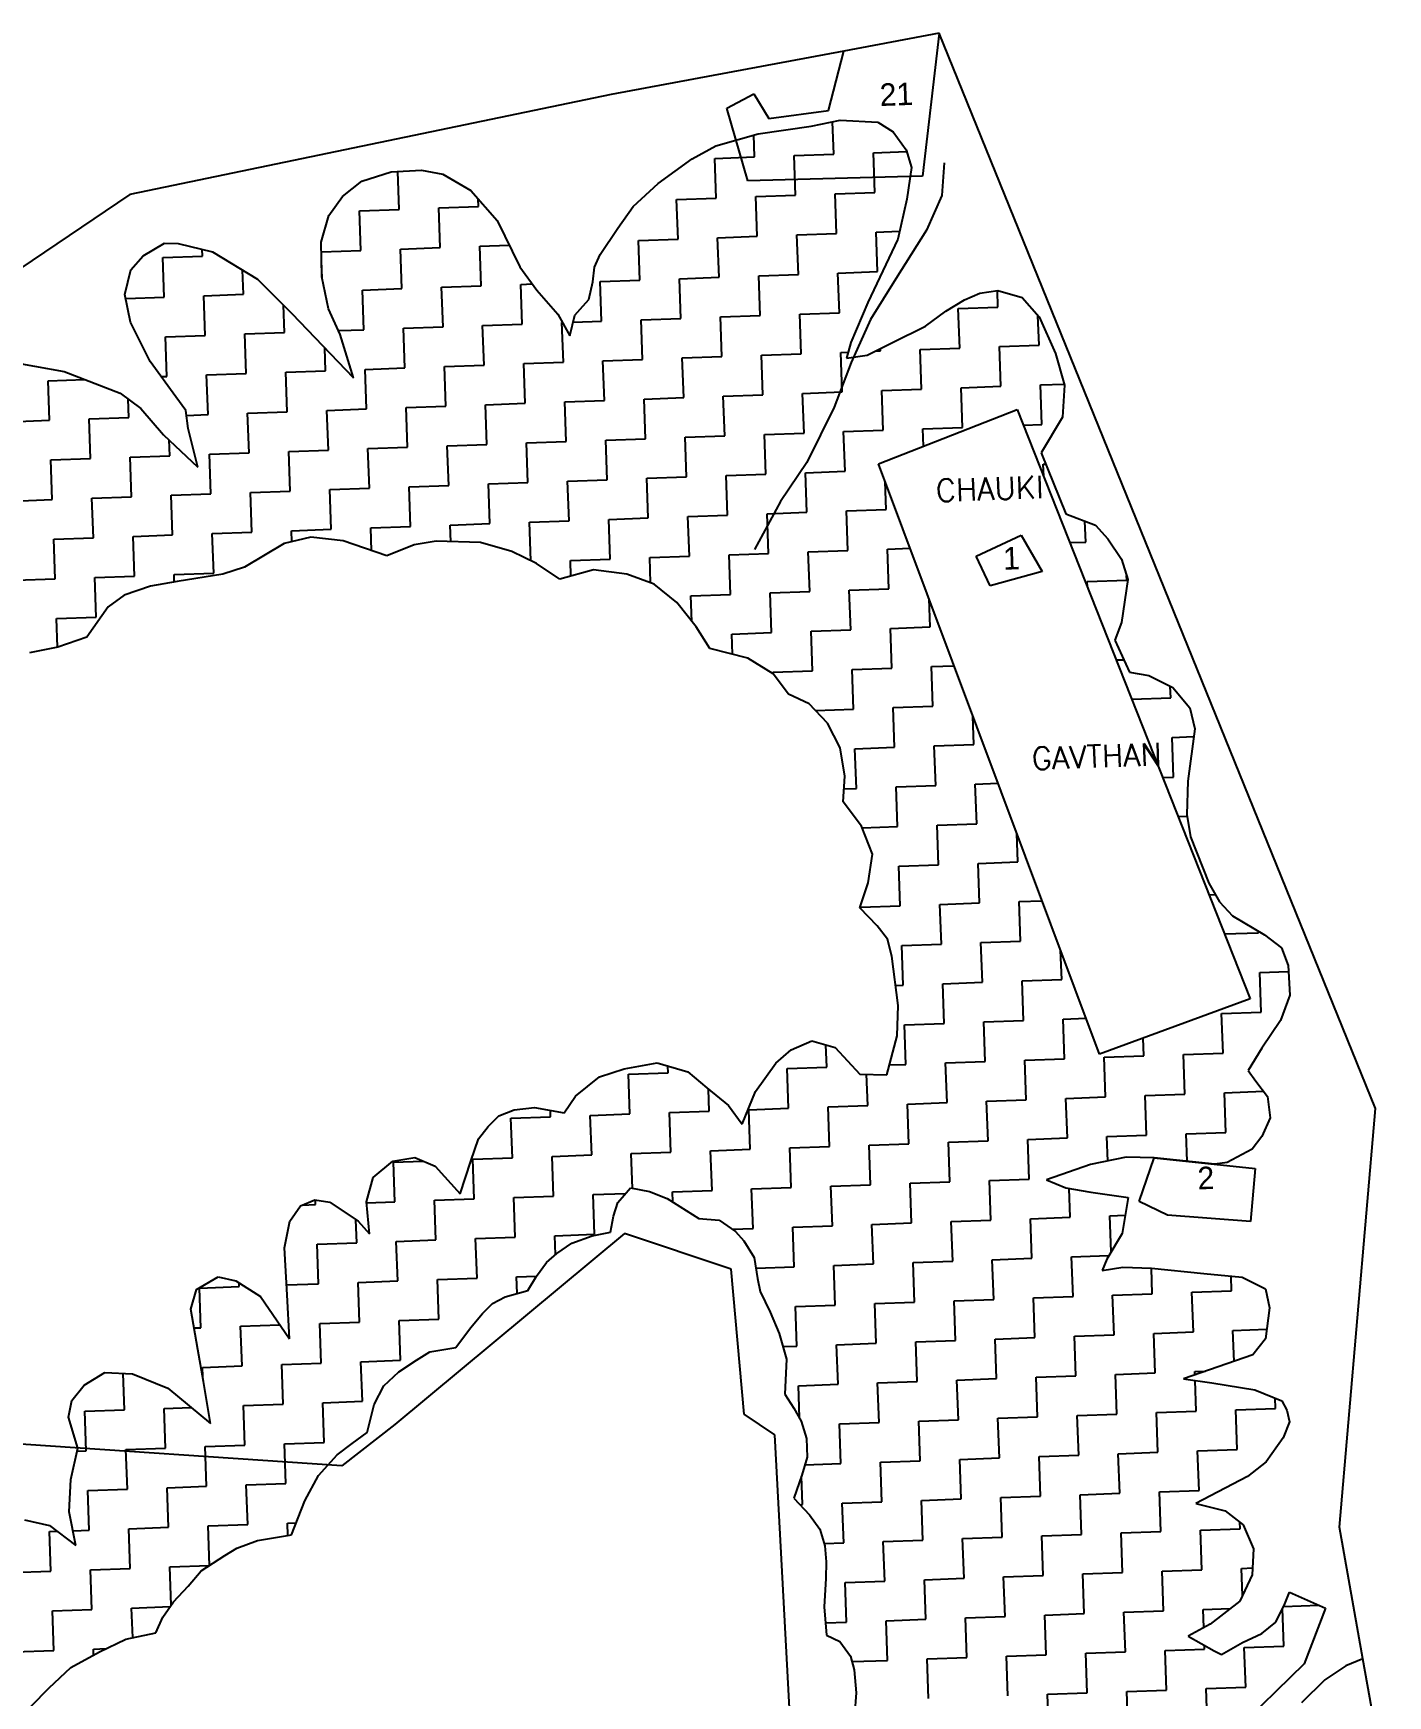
# Model space of a CAD drawing. Header units: metres. Extents: x 267220 to 268866, y 2134324 to 2136627.
# Drawn here: x 267769 to 268286, y 2135992 to 2136627 of the extents above; entities that cross this region are included whole.
import ezdxf

# ---------------------------------------------------------------- set-up
doc = ezdxf.new("R2010")
doc.units = ezdxf.units.M
for name, color, linetype in [('LINE_WATER', 4, 'Continuous'), ('POLY_HATCH', 12, 'Continuous'), ('POLY_PARCEL', 6, 'Continuous'), ('TEXT_MAPIN', 7, 'Continuous'), ('TEXT_PARCEL', 7, 'Continuous'), ('V_BOUND_LINE', 7, 'Continuous')]:
    doc.layers.add(name, color=color, linetype=linetype)
doc.styles.get("Standard").update_dxf_attribs({"font": 'simplex.shx'})
doc.styles.add('TEXT_MAP', font='')
doc.styles.get('TEXT_MAP').set_extended_font_data('Kruti Dev 050')

msp = doc.modelspace()

# ---------------------------------------------------------------- linework, layer by layer
at = {"layer": 'LINE_WATER'}
for p, q in [((268116.39, 2136577.15), (268115.43, 2136564.64)), ((268115.43, 2136564.64), (268109.57, 2136551.43)), ((268109.57, 2136551.43), (268097.94, 2136532.75)), ((268097.94, 2136532.75), (268088.29, 2136517.29)), ((268088.29, 2136517.29), (268080.8, 2136500.86)), ((268080.8, 2136500.86), (268074.38, 2136483.77)), ((268074.38, 2136483.77), (268063.88, 2136462.67)), ((268063.88, 2136462.67), (268053.87, 2136447.73)), ((268053.87, 2136447.73), (268043.98, 2136429.46)), ((268269.78, 2136003.09), (268261.78, 2135997.78)), ((268276.26, 2136005.8), (268269.78, 2136003.09)), ((268261.78, 2135997.78), (268252.85, 2135989.02))]:
    msp.add_line(p, q, dxfattribs=at)
at = {"layer": 'POLY_HATCH'}
for p, q in [((268065.55, 2136591.09), (268076.62, 2136593.42)), ((268076.62, 2136593.42), (268091.01, 2136592.65)), ((268091.01, 2136592.65), (268096.93, 2136589)), ((268029.16, 2136583.58), (268045.29, 2136588.23)), ((268045.29, 2136588.23), (268065.55, 2136591.09)), ((268096.93, 2136589), (268101.89, 2136582.11)), ((268020.12, 2136578.65), (268029.16, 2136583.58)), ((268101.89, 2136582.11), (268103.85, 2136575.32)), ((267893.95, 2136570.07), (267905.18, 2136573.68)), ((267905.18, 2136573.68), (267916.73, 2136574.31)), ((267916.73, 2136574.31), (267924.93, 2136572.78)), ((268007.17, 2136569.19), (268020.12, 2136578.65)), ((268103.85, 2136575.32), (268102.14, 2136563.26)), ((267886.65, 2136564.24), (267893.95, 2136570.07)), ((267924.93, 2136572.78), (267935.66, 2136566.52)), ((267997.62, 2136560.49), (268007.17, 2136569.19)), ((267881.34, 2136556.98), (267886.65, 2136564.24)), ((267935.66, 2136566.52), (267945.72, 2136555.1)), ((267991.7, 2136552.14), (267997.62, 2136560.49)), ((268102.14, 2136563.26), (268098.61, 2136547.92)), ((267878.48, 2136546.8), (267881.34, 2136556.98)), ((267945.72, 2136555.1), (267954.28, 2136537.41)), ((267984.99, 2136542.04), (267991.7, 2136552.14)), ((268098.61, 2136547.92), (268087.25, 2136523.73)), ((267805.76, 2136536.28), (267810.5, 2136541.59)), ((267810.5, 2136541.59), (267818.69, 2136546.38)), ((267818.69, 2136546.38), (267823.83, 2136546.35)), ((267823.83, 2136546.35), (267837.02, 2136543.18)), ((267837.02, 2136543.18), (267854.12, 2136532.65)), ((267878.74, 2136533.53), (267878.48, 2136546.8)), ((267982.8, 2136537.25), (267984.99, 2136542.04)), ((267803.52, 2136526.88), (267805.76, 2136536.28)), ((267954.28, 2136537.41), (267960.82, 2136528.43)), ((267982.14, 2136531.65), (267982.8, 2136537.25)), ((267854.12, 2136532.65), (267867.24, 2136519.62)), ((267881.32, 2136521.41), (267878.74, 2136533.53)), ((267980.67, 2136524.96), (267982.14, 2136531.65)), ((267805.62, 2136516.24), (267803.52, 2136526.88)), ((267960.82, 2136528.43), (267968.86, 2136519.29)), ((267977.37, 2136521.2), (267980.67, 2136524.96)), ((268087.25, 2136523.73), (268080.72, 2136508.5)), ((268116.96, 2136520.4), (268124.09, 2136524.73)), ((268124.09, 2136524.73), (268130, 2136527.3)), ((268130, 2136527.3), (268136.82, 2136528.4)), ((268136.82, 2136528.4), (268146.14, 2136525.73)), ((268146.14, 2136525.73), (268152.62, 2136518.25)), ((267813.22, 2136501.3), (267805.62, 2136516.24)), ((267867.24, 2136519.62), (267890.84, 2136494.96)), ((267885.75, 2136511.5), (267881.32, 2136521.41)), ((267968.86, 2136519.29), (267973.44, 2136511.09)), ((267973.44, 2136511.09), (267975.31, 2136518.98)), ((267975.31, 2136518.98), (267977.37, 2136521.2)), ((268109.23, 2136514.77), (268116.96, 2136520.4)), ((268152.62, 2136518.25), (268158.91, 2136504.33)), ((267890.84, 2136494.96), (267885.75, 2136511.5)), ((268096.59, 2136508.53), (268109.23, 2136514.77)), ((268080.72, 2136508.5), (268079.01, 2136502.55)), ((268079.01, 2136502.55), (268086.9, 2136503.69)), ((268086.9, 2136503.69), (268096.59, 2136508.53)), ((268158.91, 2136504.33), (268162.34, 2136492.24)), ((267757.69, 2136501.56), (267780.35, 2136497.44)), ((267780.35, 2136497.44), (267801.65, 2136489.21)), ((267822.93, 2136487.72), (267813.22, 2136501.3)), ((268162.34, 2136492.24), (268161.49, 2136480)), ((267801.65, 2136489.21), (267809.58, 2136483.28)), ((267826.76, 2136482.5), (267822.93, 2136487.72)), ((267809.58, 2136483.28), (267818.3, 2136473.3)), ((267827.65, 2136475.67), (267826.76, 2136482.5)), ((268091.24, 2136462.2), (268144.29, 2136482.9)), ((268144.29, 2136482.9), (268233.24, 2136257.82)), ((268161.49, 2136480), (268153.4, 2136466.42)), ((267818.3, 2136473.3), (267831.39, 2136460.91)), ((267831.39, 2136460.91), (267827.65, 2136475.67)), ((268153.4, 2136466.42), (268162.88, 2136443.06)), ((268175.64, 2136236.79), (268091.24, 2136462.2)), ((268162.88, 2136443.06), (268174.18, 2136438.76)), ((267874.5, 2136434.21), (267864.39, 2136431.74)), ((267886.85, 2136432.72), (267874.5, 2136434.21)), ((268174.18, 2136438.76), (268178.87, 2136433.57)), ((268178.87, 2136433.57), (268184.08, 2136425.82)), ((267864.39, 2136431.74), (267849.24, 2136422.76)), ((267903.58, 2136426.99), (267886.85, 2136432.72)), ((267913.97, 2136431.23), (267903.58, 2136426.99)), ((267922.36, 2136432.58), (267913.97, 2136431.23)), ((267939.25, 2136432.13), (267922.36, 2136432.58)), ((267951.33, 2136428.7), (267939.25, 2136432.13)), ((267960.63, 2136424.11), (267951.33, 2136428.7)), ((267849.24, 2136422.76), (267840.91, 2136420.01)), ((267969.63, 2136418.11), (267960.63, 2136424.11)), ((267982.51, 2136421.73), (267969.63, 2136418.11)), ((267995.22, 2136420.08), (267982.51, 2136421.73)), ((268184.08, 2136425.82), (268186.5, 2136417.98)), ((267813.3, 2136415.51), (267803.23, 2136411.98)), ((267823.43, 2136417.27), (267813.3, 2136415.51)), ((267840.91, 2136420.01), (267823.43, 2136417.27)), ((268005.56, 2136416.23), (267995.22, 2136420.08)), ((268014.24, 2136409.16), (268005.56, 2136416.23)), ((268186.5, 2136417.98), (268184.08, 2136401.61)), ((267803.23, 2136411.98), (267797.06, 2136407.55)), ((268021.6, 2136399.94), (268014.24, 2136409.16)), ((267797.06, 2136407.55), (267789.03, 2136396.02)), ((267789.03, 2136396.02), (267777.93, 2136392.11)), ((268026.82, 2136391.69), (268021.6, 2136399.94)), ((268184.08, 2136401.61), (268181.54, 2136394.88)), ((267777.93, 2136392.11), (267767.1, 2136389.96)), ((268041.37, 2136388), (268026.82, 2136391.69)), ((268181.54, 2136394.88), (268187.14, 2136382.56)), ((268051.07, 2136382.02), (268041.37, 2136388)), ((268056.98, 2136374.15), (268051.07, 2136382.02)), ((268187.14, 2136382.56), (268194.47, 2136381.32)), ((268194.47, 2136381.32), (268203.64, 2136376.72)), ((268203.64, 2136376.72), (268210.13, 2136369.02)), ((268064.84, 2136370.57), (268056.98, 2136374.15)), ((268071.78, 2136363.08), (268064.84, 2136370.57)), ((268210.13, 2136369.02), (268212.14, 2136360.95)), ((268076.69, 2136353.77), (268071.78, 2136363.08)), ((268212.14, 2136360.95), (268209.42, 2136340.93)), ((268078.48, 2136342.95), (268076.69, 2136353.77)), ((268077.78, 2136333.08), (268078.48, 2136342.95)), ((268209.42, 2136340.93), (268209.02, 2136328.27)), ((268084.79, 2136323.85), (268077.78, 2136333.08)), ((268209.02, 2136328.27), (268210.39, 2136319.75)), ((268089.04, 2136313.11), (268084.79, 2136323.85)), ((268210.39, 2136319.75), (268217.46, 2136302.01)), ((268087.32, 2136302.15), (268089.04, 2136313.11)), ((268084.15, 2136292.55), (268087.32, 2136302.15)), ((268217.46, 2136302.01), (268221.57, 2136294.87)), ((268221.57, 2136294.87), (268226.48, 2136289.58)), ((268090.72, 2136285.76), (268084.15, 2136292.55)), ((268226.48, 2136289.58), (268238.74, 2136282.31)), ((268094.77, 2136280.64), (268090.72, 2136285.76)), ((268238.74, 2136282.31), (268245.14, 2136277.39)), ((268096.32, 2136274.17), (268094.77, 2136280.64)), ((268245.14, 2136277.39), (268247.74, 2136270.63)), ((268098.75, 2136255.28), (268096.32, 2136274.17)), ((268247.74, 2136270.63), (268248.36, 2136259.29)), ((268233.24, 2136257.82), (268175.64, 2136236.79)), ((268248.36, 2136259.29), (268244.85, 2136249.53)), ((268098.46, 2136243.68), (268098.75, 2136255.28)), ((268244.85, 2136249.53), (268237.72, 2136238.99)), ((268094.43, 2136228.78), (268098.46, 2136243.68)), ((268052.08, 2136233.24), (268057.88, 2136238.36)), ((268057.88, 2136238.36), (268065.84, 2136241.81)), ((268065.84, 2136241.81), (268074.71, 2136239.31)), ((268074.71, 2136239.31), (268084.22, 2136229.11)), ((268237.72, 2136238.99), (268232.45, 2136230.44)), ((267984.78, 2136228.02), (267994.16, 2136231.17)), ((267994.16, 2136231.17), (268006.73, 2136233.37)), ((268006.73, 2136233.37), (268018.45, 2136229.93)), ((268044.38, 2136222.42), (268052.08, 2136233.24)), ((268232.45, 2136230.44), (268235.38, 2136226.37)), ((267975.55, 2136220.66), (267984.78, 2136228.02)), ((268018.45, 2136229.93), (268025.7, 2136223.86)), ((268084.22, 2136229.11), (268094.43, 2136228.78)), ((268235.38, 2136226.37), (268239.88, 2136220.53)), ((267971.2, 2136214.36), (267975.55, 2136220.66)), ((268025.7, 2136223.86), (268034.03, 2136217.13)), ((268039.21, 2136209.94), (268044.38, 2136222.42)), ((268239.88, 2136220.53), (268240.81, 2136212.42)), ((267942.21, 2136209.11), (267946.29, 2136213.12)), ((267946.29, 2136213.12), (267952.18, 2136215.44)), ((267952.18, 2136215.44), (267959.88, 2136216.41)), ((267959.88, 2136216.41), (267971.2, 2136214.36)), ((268034.03, 2136217.13), (268039.21, 2136209.94)), ((268240.81, 2136212.42), (268237.64, 2136205.24)), ((267938.52, 2136204.41), (267942.21, 2136209.11)), ((268237.64, 2136205.24), (268233.95, 2136200.39)), ((267935.66, 2136195.87), (267938.52, 2136204.41)), ((268233.95, 2136200.39), (268224.49, 2136195.34)), ((267898.27, 2136189.62), (267905.78, 2136195.86)), ((267905.78, 2136195.86), (267914.17, 2136197.21)), ((267914.17, 2136197.21), (267922.02, 2136193.98)), ((267922.02, 2136193.98), (267931.53, 2136183.43)), ((267931.53, 2136183.43), (267935.66, 2136195.87)), ((268172.21, 2136194.54), (268155.48, 2136188.8)), ((268185.83, 2136197.39), (268172.21, 2136194.54)), ((268196.51, 2136197.2), (268185.83, 2136197.39)), ((268219.67, 2136194.7), (268196.51, 2136197.2)), ((268224.49, 2136195.34), (268219.67, 2136194.7)), ((267895.78, 2136180.39), (267898.27, 2136189.62)), ((268155.48, 2136188.8), (268162.88, 2136185.64)), ((267870.53, 2136178.79), (267876.07, 2136181.1)), ((267876.07, 2136181.1), (267881.73, 2136180.24)), ((267881.73, 2136180.24), (267892.54, 2136172.9)), ((267896.93, 2136168.14), (267895.78, 2136180.39)), ((267990.05, 2136174.85), (267991.71, 2136180.11)), ((267991.71, 2136180.11), (267996.55, 2136185.65)), ((267996.55, 2136185.65), (268003.81, 2136184.23)), ((268003.81, 2136184.23), (268010.62, 2136181.62)), ((268010.62, 2136181.62), (268022.64, 2136174)), ((268162.88, 2136185.64), (268172.37, 2136184.05)), ((268172.37, 2136184.05), (268186.59, 2136181.99)), ((268186.59, 2136181.99), (268184.3, 2136168.19)), ((267866.52, 2136173.02), (267870.53, 2136178.79)), ((267988.93, 2136168.77), (267990.05, 2136174.85)), ((268022.64, 2136174), (268030.38, 2136173.36)), ((268030.38, 2136173.36), (268036.74, 2136169.06)), ((267864.43, 2136162.76), (267866.52, 2136173.02)), ((267892.54, 2136172.9), (267896.93, 2136168.14)), ((267974.14, 2136164.55), (267981.93, 2136167.35)), ((267981.93, 2136167.35), (267988.93, 2136168.77)), ((268036.74, 2136169.06), (268039.89, 2136165.48)), ((268184.3, 2136168.19), (268178.43, 2136158.45)), ((267865.42, 2136144.88), (267864.43, 2136162.76)), ((267964.5, 2136157.16), (267968.41, 2136160.66)), ((267968.41, 2136160.66), (267974.14, 2136164.55)), ((268039.89, 2136165.48), (268043.81, 2136159.08)), ((267960.66, 2136152), (267964.5, 2136157.16)), ((268043.81, 2136159.08), (268045.11, 2136151.07)), ((268178.43, 2136158.45), (268176.65, 2136154.1)), ((268176.65, 2136154.1), (268184.54, 2136155.45)), ((268184.54, 2136155.45), (268195.49, 2136154.99)), ((268195.49, 2136154.99), (268215.5, 2136152.92)), ((267830.9, 2136146.81), (267839.16, 2136151.67)), ((267839.16, 2136151.67), (267845.89, 2136150.15)), ((267845.89, 2136150.15), (267855.25, 2136144.16)), ((267957.33, 2136146.51), (267960.66, 2136152)), ((268045.11, 2136151.07), (268046.12, 2136146.08)), ((268215.5, 2136152.92), (268230.13, 2136151.51)), ((268230.13, 2136151.51), (268239.07, 2136147.12)), ((267828.7, 2136139.35), (267830.9, 2136146.81)), ((267830.9, 2136146.81), (267830.9, 2136146.81)), ((267855.25, 2136144.16), (267866.37, 2136128.05)), ((267866.37, 2136128.05), (267865.42, 2136144.88)), ((267940.03, 2136137.76), (267943.92, 2136141.5)), ((267943.92, 2136141.5), (267948.7, 2136144.02)), ((267948.7, 2136144.02), (267957.33, 2136146.51)), ((268046.12, 2136146.08), (268049.93, 2136138.16)), ((268239.07, 2136147.12), (268240.62, 2136139.89)), ((267831.36, 2136123.99), (267828.7, 2136139.35)), ((267935.52, 2136132.23), (267940.03, 2136137.76)), ((268049.93, 2136138.16), (268053.41, 2136130.07)), ((268240.62, 2136139.89), (268239.11, 2136128.05)), ((267929.92, 2136124.65), (267935.52, 2136132.23)), ((268053.41, 2136130.07), (268056.11, 2136120.27)), ((267833.56, 2136111.77), (267831.36, 2136123.99)), ((267914.82, 2136119.91), (267919.91, 2136123.12)), ((267919.91, 2136123.12), (267929.92, 2136124.65)), ((268239.11, 2136128.05), (268234.19, 2136121.87)), ((267908.1, 2136115.48), (267914.82, 2136119.91)), ((268056.11, 2136120.27), (268055.58, 2136106.91)), ((268234.19, 2136121.87), (268207.72, 2136112.78)), ((267783.2, 2136104.52), (267787.91, 2136110.31)), ((267787.91, 2136110.31), (267795.82, 2136115.16)), ((267795.82, 2136115.16), (267806.39, 2136114.66)), ((267806.39, 2136114.66), (267819.94, 2136109.17)), ((267836.24, 2136095.7), (267833.56, 2136111.77)), ((267898.65, 2136102.9), (267902.42, 2136110.08)), ((267902.42, 2136110.08), (267908.1, 2136115.48)), ((268207.72, 2136112.78), (268218.55, 2136111.16)), ((268218.55, 2136111.16), (268234.94, 2136108.53)), ((267782.02, 2136098.16), (267783.2, 2136104.52)), ((267819.94, 2136109.17), (267836.24, 2136095.7)), ((268055.58, 2136106.91), (268058.96, 2136101.5)), ((268234.94, 2136108.53), (268245.37, 2136104.41)), ((268245.37, 2136104.41), (268247.22, 2136100.83)), ((267785.58, 2136086.23), (267782.02, 2136098.16)), ((267896.01, 2136092.24), (267898.65, 2136102.9)), ((268058.96, 2136101.5), (268061.82, 2136096.57)), ((268247.22, 2136100.83), (268248.23, 2136096.37)), ((267890.28, 2136088.09), (267896.01, 2136092.24)), ((268061.82, 2136096.57), (268063.74, 2136089.93)), ((268248.23, 2136096.37), (268245.88, 2136090.28)), ((267782.87, 2136074.29), (267785.58, 2136086.23)), ((267884.56, 2136083.69), (267890.28, 2136088.09)), ((268063.74, 2136089.93), (268063.99, 2136082.89)), ((268245.88, 2136090.28), (268239.35, 2136081.05)), ((267877.46, 2136075.89), (267884.56, 2136083.69)), ((268063.99, 2136082.89), (268062.06, 2136075.95)), ((268239.35, 2136081.05), (268232.26, 2136075.44)), ((267782.26, 2136061.98), (267782.87, 2136074.29)), ((267872.27, 2136066.15), (267877.46, 2136075.89)), ((268062.06, 2136075.95), (268059.02, 2136067.12)), ((268232.26, 2136075.44), (268212.48, 2136065.09)), ((267867.19, 2136053.22), (267872.27, 2136066.15)), ((268059.02, 2136067.12), (268064.94, 2136060.87)), ((267765.14, 2136058.9), (267774.71, 2136056.79)), ((267784.83, 2136049.07), (267782.26, 2136061.98)), ((268064.94, 2136060.87), (268068.84, 2136055.31)), ((268212.48, 2136065.09), (268223.73, 2136062.28)), ((268223.73, 2136062.28), (268230.56, 2136056.95)), ((267774.71, 2136056.79), (267784.83, 2136049.07)), ((267854.18, 2136051.07), (267867.19, 2136053.22)), ((268068.84, 2136055.31), (268070.74, 2136049)), ((268230.56, 2136056.95), (268234.53, 2136047.88)), ((267841.63, 2136045.26), (267846.23, 2136048.11)), ((267846.23, 2136048.11), (267854.18, 2136051.07)), ((268070.74, 2136049), (268071.3, 2136042.82)), ((268234.53, 2136047.88), (268234.03, 2136037.9)), ((267832.61, 2136039.4), (267841.63, 2136045.26)), ((268071.3, 2136042.82), (268071.19, 2136036.44)), ((267822.13, 2136027.62), (267827.62, 2136033.52)), ((267827.62, 2136033.52), (267832.61, 2136039.4)), ((268071.19, 2136036.44), (268070.57, 2136025.68)), ((268234.03, 2136037.9), (268229.24, 2136027.87)), ((267817.97, 2136021.77), (267822.13, 2136027.62)), ((268229.24, 2136027.87), (268217.98, 2136019.11)), ((268246.43, 2136026.77), (268248.2, 2136031.34)), ((268248.2, 2136031.34), (268261.93, 2136025.18)), ((267815.33, 2136015.8), (267817.97, 2136021.77)), ((268070.57, 2136025.68), (268071.46, 2136014.81)), ((268243.04, 2136019.79), (268246.43, 2136026.77)), ((268261.93, 2136025.18), (268253.9, 2136003.9)), ((267803.84, 2136013.38), (267815.33, 2136015.8)), ((268071.46, 2136014.81), (268076.58, 2136012.39)), ((268217.98, 2136019.11), (268209.57, 2136014.53)), ((268209.57, 2136014.53), (268219.42, 2136008.88)), ((268230.24, 2136012.05), (268237.62, 2136015.53)), ((268237.62, 2136015.53), (268243.04, 2136019.79)), ((267782.91, 2136002.57), (267793.78, 2136008.49)), ((267793.78, 2136008.49), (267803.84, 2136013.38)), ((268076.58, 2136012.39), (268080.64, 2136006.84)), ((268219.42, 2136008.88), (268222.26, 2136007.48)), ((268222.26, 2136007.48), (268230.24, 2136012.05)), ((267774.63, 2135994.73), (267782.91, 2136002.57)), ((268080.64, 2136006.84), (268082, 2136001.68)), ((268253.9, 2136003.9), (268226.97, 2135977.65)), ((268082, 2136001.68), (268082.82, 2135992.82)), ((267760.87, 2135980.73), (267774.63, 2135994.73)), ((268082.82, 2135992.82), (268082.11, 2135984.41))]:
    msp.add_line(p, q, dxfattribs=at)
at = {"layer": 'POLY_HATCH', "linetype": 'Continuous'}
for p, q in [((268074.2, 2136580.43), (268073.75, 2136592.82)), ((268043.92, 2136579.34), (268043.62, 2136587.75)), ((268059.06, 2136579.89), (268074.2, 2136580.43)), ((268059.6, 2136564.75), (268059.06, 2136579.89)), ((268089.33, 2136580.97), (268102.09, 2136581.42)), ((268089.87, 2136565.83), (268089.33, 2136580.97)), ((267908.24, 2136559.34), (267907.72, 2136573.82)), ((268028.79, 2136578.8), (268043.92, 2136579.34)), ((268029.33, 2136563.67), (268028.79, 2136578.8)), ((267938.51, 2136560.42), (267938.4, 2136563.41)), ((268014.19, 2136563.13), (268029.33, 2136563.67)), ((268014.73, 2136547.99), (268014.19, 2136563.13)), ((268044.46, 2136564.21), (268059.6, 2136564.75)), ((268045.01, 2136549.07), (268044.46, 2136564.21)), ((268074.74, 2136565.29), (268089.87, 2136565.83)), ((268075.28, 2136550.15), (268074.74, 2136565.29)), ((267893.1, 2136558.8), (267908.24, 2136559.34)), ((267893.64, 2136543.66), (267893.1, 2136558.8)), ((267923.37, 2136559.88), (267938.51, 2136560.42)), ((267923.91, 2136544.74), (267923.37, 2136559.88)), ((267999.6, 2136547.45), (268014.73, 2136547.99)), ((268029.87, 2136548.53), (268045.01, 2136549.07)), ((268030.41, 2136533.39), (268029.87, 2136548.53)), ((268060.14, 2136549.61), (268075.28, 2136550.15)), ((268060.68, 2136534.48), (268060.14, 2136549.61)), ((268090.41, 2136550.69), (268099.32, 2136551.01)), ((268090.96, 2136535.56), (268090.41, 2136550.69)), ((267817.96, 2136540.96), (267833.09, 2136541.5)), ((267833.09, 2136541.5), (267833, 2136544.15)), ((267878.56, 2136543.12), (267893.64, 2136543.66)), ((267908.78, 2136544.2), (267923.91, 2136544.74)), ((267909.32, 2136529.07), (267908.78, 2136544.2)), ((267939.05, 2136545.28), (267950.27, 2136545.69)), ((267939.59, 2136530.15), (267939.05, 2136545.28)), ((268000.14, 2136532.31), (267999.6, 2136547.45)), ((267818.5, 2136525.82), (267817.96, 2136540.96)), ((267848.77, 2136526.9), (267848.44, 2136536.15)), ((267878.87, 2136532.95), (267878.62, 2136539.87)), ((268075.82, 2136535.02), (268090.96, 2136535.56)), ((267894.18, 2136528.52), (267909.32, 2136529.07)), ((267924.45, 2136529.61), (267939.59, 2136530.15)), ((267924.99, 2136514.47), (267924.45, 2136529.61)), ((267954.73, 2136530.69), (267959.06, 2136530.84)), ((267955.27, 2136515.55), (267954.73, 2136530.69)), ((267985, 2136531.77), (268000.14, 2136532.31)), ((267985.54, 2136516.63), (267985, 2136531.77)), ((268015.27, 2136532.85), (268030.41, 2136533.39)), ((268015.81, 2136517.72), (268015.27, 2136532.85)), ((268045.55, 2136533.93), (268060.68, 2136534.48)), ((268046.09, 2136518.8), (268045.55, 2136533.93)), ((268076.36, 2136519.88), (268075.82, 2136535.02)), ((267803.83, 2136525.3), (267818.5, 2136525.82)), ((267833.63, 2136526.36), (267848.77, 2136526.9)), ((267834.18, 2136511.22), (267833.63, 2136526.36)), ((267864.45, 2136512.31), (267864.08, 2136522.76)), ((267894.72, 2136513.39), (267894.18, 2136528.52)), ((268136.91, 2136522.04), (268136.68, 2136528.37)), ((267970.4, 2136516.09), (267970.64, 2136516.1)), ((267970.95, 2136500.96), (267970.4, 2136516.09)), ((267974.66, 2136516.25), (267985.54, 2136516.63)), ((268000.68, 2136517.18), (268015.81, 2136517.72)), ((268001.22, 2136502.04), (268000.68, 2136517.18)), ((268030.95, 2136518.26), (268046.09, 2136518.8)), ((268031.49, 2136503.12), (268030.95, 2136518.26)), ((268061.22, 2136519.34), (268076.36, 2136519.88)), ((268061.76, 2136504.2), (268061.22, 2136519.34)), ((268121.77, 2136521.5), (268136.91, 2136522.04)), ((268122.31, 2136506.37), (268121.77, 2136521.5)), ((268152.58, 2136507.45), (268152.18, 2136518.76)), ((267819.04, 2136510.68), (267834.18, 2136511.22)), ((267819.58, 2136495.55), (267819.04, 2136510.68)), ((267849.31, 2136511.77), (267864.45, 2136512.31)), ((267849.85, 2136496.63), (267849.31, 2136511.77)), ((267885.06, 2136513.04), (267894.72, 2136513.39)), ((267909.86, 2136513.93), (267924.99, 2136514.47)), ((267910.4, 2136498.79), (267909.86, 2136513.93)), ((267940.13, 2136515.01), (267955.27, 2136515.55)), ((267940.67, 2136499.87), (267940.13, 2136515.01)), ((267880.13, 2136497.71), (267879.81, 2136506.48)), ((268046.63, 2136503.66), (268061.76, 2136504.2)), ((268047.17, 2136488.53), (268046.63, 2136503.66)), ((268076.9, 2136504.74), (268079.67, 2136504.84)), ((268077.44, 2136489.61), (268076.9, 2136504.74)), ((268089.95, 2136505.21), (268092.04, 2136505.28)), ((268092.04, 2136505.28), (268092, 2136506.24)), ((268107.17, 2136505.83), (268122.31, 2136506.37)), ((268107.71, 2136490.69), (268107.17, 2136505.83)), ((268137.45, 2136506.91), (268152.58, 2136507.45)), ((268137.99, 2136491.77), (268137.45, 2136506.91)), ((267864.99, 2136497.17), (267880.13, 2136497.71)), ((267865.53, 2136482.03), (267864.99, 2136497.17)), ((267895.26, 2136498.25), (267910.4, 2136498.79)), ((267895.8, 2136483.12), (267895.26, 2136498.25)), ((267925.54, 2136499.33), (267940.67, 2136499.87)), ((267926.08, 2136484.2), (267925.54, 2136499.33)), ((267955.81, 2136500.42), (267970.95, 2136500.96)), ((267956.35, 2136485.28), (267955.81, 2136500.42)), ((267986.08, 2136501.5), (268001.22, 2136502.04)), ((267986.62, 2136486.36), (267986.08, 2136501.5)), ((268016.35, 2136502.58), (268031.49, 2136503.12)), ((268016.9, 2136487.44), (268016.35, 2136502.58)), ((267774.17, 2136493.92), (267788.16, 2136494.42)), ((267774.71, 2136478.79), (267774.17, 2136493.92)), ((267817.39, 2136495.47), (267819.58, 2136495.55)), ((267834.72, 2136496.09), (267849.85, 2136496.63)), ((267835.26, 2136480.95), (267834.72, 2136496.09)), ((268092.58, 2136490.15), (268107.71, 2136490.69)), ((268122.85, 2136491.23), (268137.99, 2136491.77)), ((268123.39, 2136476.09), (268122.85, 2136491.23)), ((268153.12, 2136492.31), (268162.23, 2136492.64)), ((268153.67, 2136477.18), (268153.12, 2136492.31)), ((267804.98, 2136479.87), (267804.73, 2136486.9)), ((267941.21, 2136484.74), (267956.35, 2136485.28)), ((267941.75, 2136469.6), (267941.21, 2136484.74)), ((267971.49, 2136485.82), (267986.62, 2136486.36)), ((267972.03, 2136470.68), (267971.49, 2136485.82)), ((268001.76, 2136486.9), (268016.9, 2136487.44)), ((268002.3, 2136471.77), (268001.76, 2136486.9)), ((268032.03, 2136487.98), (268047.17, 2136488.53)), ((268032.57, 2136472.85), (268032.03, 2136487.98)), ((268062.31, 2136489.07), (268077.44, 2136489.61)), ((268062.85, 2136473.93), (268062.31, 2136489.07)), ((268093.12, 2136475.01), (268092.58, 2136490.15)), ((267759.58, 2136478.25), (267774.71, 2136478.79)), ((267789.85, 2136479.33), (267804.98, 2136479.87)), ((267790.39, 2136464.19), (267789.85, 2136479.33)), ((267827, 2136480.66), (267835.26, 2136480.95)), ((267850.39, 2136481.49), (267865.53, 2136482.03)), ((267850.94, 2136466.36), (267850.39, 2136481.49)), ((267880.67, 2136482.57), (267895.8, 2136483.12)), ((267881.21, 2136467.44), (267880.67, 2136482.57)), ((267910.94, 2136483.66), (267926.08, 2136484.2)), ((267911.48, 2136468.52), (267910.94, 2136483.66)), ((267987.16, 2136471.22), (268002.3, 2136471.77)), ((268017.44, 2136472.31), (268032.57, 2136472.85)), ((268017.98, 2136457.17), (268017.44, 2136472.31)), ((268047.71, 2136473.39), (268062.85, 2136473.93)), ((268048.25, 2136458.25), (268047.71, 2136473.39)), ((268077.98, 2136474.47), (268093.12, 2136475.01)), ((268078.52, 2136459.33), (268077.98, 2136474.47)), ((268108.26, 2136475.55), (268123.39, 2136476.09)), ((268108.49, 2136468.93), (268108.26, 2136475.55)), ((268146.65, 2136476.92), (268153.67, 2136477.18)), ((267805.53, 2136464.73), (267820.66, 2136465.27)), ((267820.66, 2136465.27), (267820.45, 2136471.27)), ((267835.8, 2136465.82), (267850.94, 2136466.36)), ((267836.34, 2136450.68), (267835.8, 2136465.82)), ((267866.07, 2136466.9), (267881.21, 2136467.44)), ((267866.61, 2136451.76), (267866.07, 2136466.9)), ((267896.34, 2136467.98), (267911.48, 2136468.52)), ((267896.89, 2136452.84), (267896.34, 2136467.98)), ((267926.62, 2136469.06), (267941.75, 2136469.6)), ((267927.16, 2136453.92), (267926.62, 2136469.06)), ((267956.89, 2136470.14), (267972.03, 2136470.68)), ((267957.43, 2136455.01), (267956.89, 2136470.14)), ((267987.7, 2136456.09), (267987.16, 2136471.22)), ((267775.25, 2136463.65), (267790.39, 2136464.19)), ((267775.79, 2136448.51), (267775.25, 2136463.65)), ((267806.07, 2136449.6), (267805.53, 2136464.73)), ((268063.39, 2136458.79), (268078.52, 2136459.33)), ((268154.21, 2136462.04), (268155.17, 2136462.07)), ((268154.37, 2136457.38), (268154.21, 2136462.04)), ((267881.75, 2136452.3), (267896.89, 2136452.84)), ((267912.02, 2136453.38), (267927.16, 2136453.92)), ((267912.56, 2136438.25), (267912.02, 2136453.38)), ((267942.3, 2136454.47), (267957.43, 2136455.01)), ((267942.84, 2136439.33), (267942.3, 2136454.47)), ((267972.57, 2136455.55), (267987.7, 2136456.09)), ((267973.11, 2136440.41), (267972.57, 2136455.55)), ((268002.84, 2136456.63), (268017.98, 2136457.17)), ((268003.38, 2136441.49), (268002.84, 2136456.63)), ((268033.11, 2136457.71), (268048.25, 2136458.25)), ((268033.66, 2136442.57), (268033.11, 2136457.71)), ((268063.93, 2136443.66), (268063.39, 2136458.79)), ((268094.2, 2136444.74), (268093.82, 2136455.31)), ((267760.66, 2136447.97), (267775.79, 2136448.51)), ((267790.93, 2136449.06), (267806.07, 2136449.6)), ((267791.47, 2136433.92), (267790.93, 2136449.06)), ((267821.2, 2136450.14), (267836.34, 2136450.68)), ((267821.74, 2136435), (267821.2, 2136450.14)), ((267851.48, 2136451.22), (267866.61, 2136451.76)), ((267852.02, 2136436.08), (267851.48, 2136451.22)), ((267882.29, 2136437.16), (267881.75, 2136452.3)), ((267957.97, 2136439.87), (267973.11, 2136440.41)), ((267958.5, 2136425.16), (267957.97, 2136439.87)), ((267988.25, 2136440.95), (268003.38, 2136441.49)), ((267988.79, 2136425.82), (267988.25, 2136440.95)), ((268018.52, 2136442.03), (268033.66, 2136442.57)), ((268019.06, 2136426.9), (268018.52, 2136442.03)), ((268048.79, 2136443.12), (268063.93, 2136443.66)), ((268049.33, 2136427.98), (268048.79, 2136443.12)), ((268079.06, 2136444.2), (268094.2, 2136444.74)), ((268079.61, 2136429.06), (268079.06, 2136444.2)), ((268170.42, 2136432.31), (268170.14, 2136440.3)), ((267776.33, 2136433.38), (267791.47, 2136433.92)), ((267806.61, 2136434.46), (267821.74, 2136435)), ((267807.15, 2136419.32), (267806.61, 2136434.46)), ((267836.88, 2136435.54), (267852.02, 2136436.08)), ((267837.42, 2136420.41), (267836.88, 2136435.54)), ((267867.15, 2136436.62), (267882.29, 2136437.16)), ((267867.3, 2136432.45), (267867.15, 2136436.62)), ((267897.43, 2136437.71), (267912.56, 2136438.25)), ((267897.74, 2136428.99), (267897.43, 2136437.71)), ((267927.7, 2136438.79), (267942.84, 2136439.33)), ((267927.93, 2136432.43), (267927.7, 2136438.79)), ((267776.88, 2136418.24), (267776.33, 2136433.38)), ((268034.2, 2136427.44), (268049.33, 2136427.98)), ((268034.74, 2136412.3), (268034.2, 2136427.44)), ((268064.47, 2136428.52), (268079.61, 2136429.06)), ((268065.01, 2136413.38), (268064.47, 2136428.52)), ((268094.74, 2136429.6), (268103.34, 2136429.91)), ((268095.28, 2136414.47), (268094.74, 2136429.6)), ((268164.37, 2136432.09), (268170.42, 2136432.31)), ((267973.65, 2136425.27), (267988.79, 2136425.82)), ((267973.86, 2136419.3), (267973.65, 2136425.27)), ((268003.92, 2136426.36), (268019.06, 2136426.9)), ((268004.27, 2136416.71), (268003.92, 2136426.36)), ((267761.74, 2136417.7), (267776.88, 2136418.24)), ((267792.01, 2136418.78), (267807.15, 2136419.32)), ((267792.55, 2136403.65), (267792.01, 2136418.78)), ((267822.29, 2136419.86), (267837.42, 2136420.41)), ((267822.38, 2136417.09), (267822.29, 2136419.86)), ((268080.15, 2136413.92), (268095.28, 2136414.47)), ((268170.97, 2136417.17), (268186.1, 2136417.71)), ((268171.04, 2136415.22), (268170.97, 2136417.17)), ((268186.1, 2136417.71), (268186.04, 2136419.47)), ((268019.6, 2136411.76), (268034.74, 2136412.3)), ((268019.95, 2136402.01), (268019.6, 2136411.76)), ((268049.87, 2136412.84), (268065.01, 2136413.38)), ((268050.41, 2136397.71), (268049.87, 2136412.84)), ((268080.69, 2136398.79), (268080.15, 2136413.92)), ((268110.96, 2136399.87), (268110.58, 2136410.56)), ((267777.42, 2136403.11), (267792.55, 2136403.65)), ((267777.81, 2136392.09), (267777.42, 2136403.11)), ((268035.28, 2136397.16), (268050.41, 2136397.71)), ((268035.55, 2136389.47), (268035.28, 2136397.16)), ((268065.55, 2136398.25), (268080.69, 2136398.79)), ((268066.09, 2136383.11), (268065.55, 2136398.25)), ((268095.82, 2136399.33), (268110.96, 2136399.87)), ((268096.37, 2136384.19), (268095.82, 2136399.33)), ((268050.96, 2136382.57), (268066.09, 2136383.11)), ((268081.23, 2136383.65), (268096.37, 2136384.19)), ((268081.77, 2136368.51), (268081.23, 2136383.65)), ((268111.5, 2136384.73), (268120.13, 2136385.04)), ((268112.04, 2136369.6), (268111.5, 2136384.73)), ((268182.09, 2136387.26), (268184.96, 2136387.36)), ((268050.97, 2136382.08), (268050.96, 2136382.57)), ((268202.86, 2136372.84), (268202.71, 2136377.19)), ((268187.99, 2136372.31), (268202.86, 2136372.84)), ((268067.22, 2136368), (268081.77, 2136368.51)), ((268096.91, 2136369.06), (268112.04, 2136369.6)), ((268097.45, 2136353.92), (268096.91, 2136369.06)), ((268127.72, 2136355), (268127.33, 2136365.81)), ((268203.4, 2136357.71), (268211.74, 2136358)), ((268203.94, 2136342.57), (268203.4, 2136357.71)), ((268082.31, 2136353.38), (268097.45, 2136353.92)), ((268082.85, 2136338.24), (268082.31, 2136353.38)), ((268112.58, 2136354.46), (268127.72, 2136355)), ((268113.12, 2136339.32), (268112.58, 2136354.46)), ((268078.13, 2136338.07), (268082.85, 2136338.24)), ((268097.99, 2136338.78), (268113.12, 2136339.32)), ((268098.53, 2136323.65), (268097.99, 2136338.78)), ((268128.26, 2136339.86), (268136.93, 2136340.17)), ((268128.8, 2136324.73), (268128.26, 2136339.86)), ((268199.8, 2136342.42), (268203.94, 2136342.57)), ((268205.71, 2136327.48), (268209.13, 2136327.6)), ((268085.06, 2136323.16), (268098.53, 2136323.65)), ((268113.67, 2136324.19), (268128.8, 2136324.73)), ((268114.21, 2136309.05), (268113.67, 2136324.19)), ((268144.48, 2136310.13), (268144.09, 2136321.06)), ((268099.07, 2136308.51), (268114.21, 2136309.05)), ((268099.61, 2136293.37), (268099.07, 2136308.51)), ((268129.34, 2136309.59), (268144.48, 2136310.13)), ((268129.88, 2136294.46), (268129.34, 2136309.59)), ((268114.75, 2136293.91), (268129.88, 2136294.46)), ((268115.29, 2136278.78), (268114.75, 2136293.91)), ((268145.02, 2136295), (268153.73, 2136295.31)), ((268145.56, 2136279.86), (268145.02, 2136295)), ((268217.52, 2136297.59), (268219.96, 2136297.67)), ((268084.47, 2136292.83), (268099.61, 2136293.37)), ((268084.5, 2136292.19), (268084.47, 2136292.83)), ((268223.43, 2136282.64), (268236.38, 2136283.11)), ((268236.38, 2136283.11), (268236.36, 2136283.72)), ((268100.15, 2136278.24), (268115.29, 2136278.78)), ((268100.69, 2136263.1), (268100.15, 2136278.24)), ((268130.42, 2136279.32), (268145.56, 2136279.86)), ((268130.97, 2136264.18), (268130.42, 2136279.32)), ((268161.24, 2136265.26), (268160.84, 2136276.3)), ((268097.76, 2136263), (268100.69, 2136263.1)), ((268115.83, 2136263.64), (268130.97, 2136264.18)), ((268116.37, 2136248.5), (268115.83, 2136263.64)), ((268146.1, 2136264.72), (268161.24, 2136265.26)), ((268146.64, 2136249.59), (268146.1, 2136264.72)), ((268236.92, 2136267.97), (268247.86, 2136268.36)), ((268237.46, 2136252.83), (268236.92, 2136267.97)), ((268131.51, 2136249.05), (268146.64, 2136249.59)), ((268161.78, 2136250.13), (268170.53, 2136250.44)), ((268162.32, 2136234.99), (268161.78, 2136250.13)), ((268222.33, 2136252.29), (268237.46, 2136252.83)), ((268222.87, 2136237.15), (268222.33, 2136252.29)), ((268101.23, 2136247.96), (268116.37, 2136248.5)), ((268101.77, 2136232.83), (268101.23, 2136247.96)), ((268132.05, 2136233.91), (268131.51, 2136249.05)), ((268071.5, 2136231.75), (268071.2, 2136240.3)), ((268192.59, 2136236.07), (268192.35, 2136242.89)), ((268207.73, 2136236.61), (268222.87, 2136237.15)), ((268010.96, 2136229.58), (268010.86, 2136232.16)), ((268056.37, 2136231.2), (268071.5, 2136231.75)), ((268056.91, 2136216.07), (268056.37, 2136231.2)), ((268095.46, 2136232.6), (268101.77, 2136232.83)), ((268116.91, 2136233.37), (268132.05, 2136233.91)), ((268117.45, 2136218.23), (268116.91, 2136233.37)), ((268147.18, 2136234.45), (268162.32, 2136234.99)), ((268147.73, 2136219.31), (268147.18, 2136234.45)), ((268177.46, 2136235.53), (268192.59, 2136236.07)), ((268178, 2136220.4), (268177.46, 2136235.53)), ((268208.27, 2136221.48), (268207.73, 2136236.61)), ((267995.82, 2136229.04), (268010.96, 2136229.58)), ((267996.36, 2136213.9), (267995.82, 2136229.04)), ((268087.18, 2136217.15), (268086.75, 2136229.03)), ((268026.63, 2136214.99), (268026.33, 2136223.35)), ((268102.32, 2136217.69), (268117.45, 2136218.23)), ((268102.86, 2136202.55), (268102.32, 2136217.69)), ((268132.59, 2136218.77), (268147.73, 2136219.31)), ((268133.13, 2136203.64), (268132.59, 2136218.77)), ((268162.86, 2136219.85), (268178, 2136220.4)), ((268163.4, 2136204.72), (268162.86, 2136219.85)), ((268193.13, 2136220.94), (268208.27, 2136221.48)), ((268193.68, 2136205.8), (268193.13, 2136220.94)), ((268223.41, 2136222.02), (268238.32, 2136222.55)), ((268223.95, 2136206.88), (268223.41, 2136222.02)), ((267950.95, 2136212.28), (267966.09, 2136212.82)), ((267951.49, 2136197.14), (267950.95, 2136212.28)), ((267966.09, 2136212.82), (267966, 2136215.3)), ((267981.22, 2136213.36), (267996.36, 2136213.9)), ((267981.76, 2136198.23), (267981.22, 2136213.36)), ((268011.5, 2136214.44), (268026.63, 2136214.99)), ((268012.04, 2136199.31), (268011.5, 2136214.44)), ((268041.77, 2136215.53), (268056.91, 2136216.07)), ((268042.31, 2136200.39), (268041.77, 2136215.53)), ((268072.04, 2136216.61), (268087.18, 2136217.15)), ((268072.58, 2136201.47), (268072.04, 2136216.61)), ((268178.54, 2136205.26), (268193.68, 2136205.8)), ((268178.87, 2136195.93), (268178.54, 2136205.26)), ((268208.81, 2136206.34), (268223.95, 2136206.88)), ((268209.19, 2136195.83), (268208.81, 2136206.34)), ((267996.9, 2136198.77), (268012.04, 2136199.31)), ((267997.38, 2136185.49), (267996.9, 2136198.77)), ((268027.17, 2136199.85), (268042.31, 2136200.39)), ((268027.72, 2136184.71), (268027.17, 2136199.85)), ((268057.45, 2136200.93), (268072.58, 2136201.47)), ((268057.99, 2136185.79), (268057.45, 2136200.93)), ((268087.72, 2136202.01), (268102.86, 2136202.55)), ((268088.26, 2136186.88), (268087.72, 2136202.01)), ((268117.99, 2136203.1), (268133.13, 2136203.64)), ((268118.53, 2136187.96), (268117.99, 2136203.1)), ((268148.27, 2136204.18), (268163.4, 2136204.72)), ((268148.81, 2136189.04), (268148.27, 2136204.18)), ((267906.08, 2136195.52), (267917.3, 2136195.92)), ((267906.62, 2136180.39), (267906.08, 2136195.52)), ((267936.35, 2136196.6), (267951.49, 2136197.14)), ((267936.9, 2136181.47), (267936.35, 2136196.6)), ((267966.63, 2136197.69), (267981.76, 2136198.23)), ((267967.17, 2136182.55), (267966.63, 2136197.69)), ((268073.12, 2136186.34), (268088.26, 2136186.88)), ((268073.67, 2136171.2), (268073.12, 2136186.34)), ((268103.4, 2136187.42), (268118.53, 2136187.96)), ((268103.94, 2136172.28), (268103.4, 2136187.42)), ((268133.67, 2136188.5), (268148.81, 2136189.04)), ((268134.21, 2136173.36), (268133.67, 2136188.5)), ((267876.35, 2136179.3), (267876.29, 2136181.06)), ((267895.82, 2136180), (267906.62, 2136180.39)), ((267921.76, 2136180.93), (267936.9, 2136181.47)), ((267922.3, 2136165.79), (267921.76, 2136180.93)), ((267952.03, 2136182.01), (267967.17, 2136182.55)), ((267952.57, 2136166.87), (267952.03, 2136182.01)), ((267982.31, 2136183.09), (267994.7, 2136183.53)), ((267982.85, 2136167.95), (267982.31, 2136183.09)), ((268012.58, 2136184.17), (268027.72, 2136184.71)), ((268012.72, 2136180.29), (268012.58, 2136184.17)), ((268042.85, 2136185.25), (268057.99, 2136185.79)), ((268043.39, 2136170.12), (268042.85, 2136185.25)), ((268164.48, 2136174.44), (268164.09, 2136185.44)), ((267871.34, 2136179.12), (267876.35, 2136179.3)), ((267892.03, 2136164.71), (267891.71, 2136173.46)), ((268119.08, 2136172.82), (268134.21, 2136173.36)), ((268149.35, 2136173.9), (268164.48, 2136174.44)), ((268149.89, 2136158.77), (268149.35, 2136173.9)), ((268179.62, 2136174.99), (268185.46, 2136175.19)), ((268180.11, 2136161.24), (268179.62, 2136174.99)), ((267937.44, 2136166.33), (267952.57, 2136166.87)), ((267967.71, 2136167.41), (267982.85, 2136167.95)), ((267967.97, 2136160.26), (267967.71, 2136167.41)), ((268035.59, 2136169.84), (268043.39, 2136170.12)), ((268058.53, 2136170.66), (268073.67, 2136171.2)), ((268059.07, 2136155.52), (268058.53, 2136170.66)), ((268088.8, 2136171.74), (268103.94, 2136172.28)), ((268089.34, 2136156.6), (268088.8, 2136171.74)), ((268119.62, 2136157.69), (268119.08, 2136172.82)), ((267876.89, 2136164.17), (267892.03, 2136164.71)), ((267877.43, 2136149.03), (267876.89, 2136164.17)), ((267907.16, 2136165.25), (267922.3, 2136165.79)), ((267907.7, 2136150.11), (267907.16, 2136165.25)), ((267937.98, 2136151.19), (267937.44, 2136166.33)), ((268044.47, 2136155), (268059.07, 2136155.52)), ((268074.21, 2136156.06), (268089.34, 2136156.6)), ((268074.75, 2136140.93), (268074.21, 2136156.06)), ((268104.48, 2136157.14), (268119.62, 2136157.69)), ((268105.02, 2136142.01), (268104.48, 2136157.14)), ((268134.75, 2136158.23), (268149.89, 2136158.77)), ((268135.29, 2136143.09), (268134.75, 2136158.23)), ((268165.03, 2136159.31), (268179.25, 2136159.82)), ((268165.57, 2136144.17), (268165.03, 2136159.31)), ((268195.84, 2136145.25), (268195.49, 2136154.99)), ((267832.02, 2136147.41), (267847.16, 2136147.95)), ((267847.16, 2136147.95), (267847.11, 2136149.38)), ((267865.21, 2136148.59), (267877.43, 2136149.03)), ((267892.57, 2136149.57), (267907.7, 2136150.11)), ((267893.11, 2136134.43), (267892.57, 2136149.57)), ((267922.84, 2136150.65), (267937.98, 2136151.19)), ((267923.38, 2136135.52), (267922.84, 2136150.65)), ((267953.11, 2136151.74), (267960.67, 2136152.01)), ((267953.34, 2136145.36), (267953.11, 2136151.74)), ((268226.11, 2136146.34), (268225.91, 2136151.91)), ((267832.56, 2136132.27), (267832.02, 2136147.41)), ((268089.88, 2136141.47), (268105.02, 2136142.01)), ((268090.42, 2136126.33), (268089.88, 2136141.47)), ((268120.16, 2136142.55), (268135.29, 2136143.09)), ((268120.7, 2136127.41), (268120.16, 2136142.55)), ((268150.43, 2136143.63), (268165.57, 2136144.17)), ((268150.97, 2136128.49), (268150.43, 2136143.63)), ((268180.7, 2136144.71), (268195.84, 2136145.25)), ((268181.24, 2136129.58), (268180.7, 2136144.71)), ((268210.98, 2136145.79), (268226.11, 2136146.34)), ((268211.52, 2136130.66), (268210.98, 2136145.79)), ((267908.25, 2136134.98), (267923.38, 2136135.52)), ((268059.61, 2136140.39), (268074.75, 2136140.93)), ((268060.15, 2136125.25), (268059.61, 2136140.39)), ((267829.94, 2136132.18), (267832.56, 2136132.27)), ((267847.7, 2136132.81), (267862.71, 2136133.35)), ((267848.24, 2136117.68), (267847.7, 2136132.81)), ((267877.97, 2136133.89), (267893.11, 2136134.43)), ((267878.51, 2136118.76), (267877.97, 2136133.89)), ((267908.79, 2136119.84), (267908.25, 2136134.98)), ((268166.11, 2136129.04), (268181.24, 2136129.58)), ((268166.65, 2136113.9), (268166.11, 2136129.04)), ((268196.38, 2136130.12), (268211.52, 2136130.66)), ((268196.92, 2136114.98), (268196.38, 2136130.12)), ((268226.65, 2136131.2), (268239.57, 2136131.66)), ((268227.07, 2136119.43), (268226.65, 2136131.2)), ((268054.79, 2136125.06), (268060.15, 2136125.25)), ((268075.29, 2136125.79), (268090.42, 2136126.33)), ((268075.83, 2136110.65), (268075.29, 2136125.79)), ((268105.56, 2136126.87), (268120.7, 2136127.41)), ((268106.1, 2136111.74), (268105.56, 2136126.87)), ((268135.83, 2136127.95), (268150.97, 2136128.49)), ((268136.38, 2136112.82), (268135.83, 2136127.95)), ((267833.1, 2136117.13), (267848.24, 2136117.68)), ((267833.23, 2136113.58), (267833.1, 2136117.13)), ((267863.38, 2136118.22), (267878.51, 2136118.76)), ((267863.92, 2136103.08), (267863.38, 2136118.22)), ((267893.65, 2136119.3), (267908.79, 2136119.84)), ((267894.19, 2136104.16), (267893.65, 2136119.3)), ((267803.37, 2136100.92), (267802.87, 2136114.83)), ((268060.69, 2136110.11), (268075.83, 2136110.65)), ((268061.12, 2136098.04), (268060.69, 2136110.11)), ((268090.97, 2136111.19), (268106.1, 2136111.74)), ((268091.51, 2136096.06), (268090.97, 2136111.19)), ((268121.24, 2136112.28), (268136.38, 2136112.82)), ((268121.78, 2136097.14), (268121.24, 2136112.28)), ((268151.51, 2136113.36), (268166.65, 2136113.9)), ((268152.05, 2136098.22), (268151.51, 2136113.36)), ((268181.78, 2136114.44), (268196.92, 2136114.98)), ((268182.33, 2136099.3), (268181.78, 2136114.44)), ((268212.06, 2136115.52), (268216.11, 2136115.67)), ((268212.1, 2136114.29), (268212.06, 2136115.52)), ((268212.6, 2136100.39), (268212.18, 2136112.12)), ((267879.05, 2136103.62), (267894.19, 2136104.16)), ((267879.6, 2136088.48), (267879.05, 2136103.62)), ((268242.87, 2136101.47), (268242.73, 2136105.45)), ((267788.24, 2136100.38), (267803.37, 2136100.92)), ((267788.78, 2136085.24), (267788.24, 2136100.38)), ((267818.51, 2136101.46), (267828.83, 2136101.83)), ((267819.05, 2136086.32), (267818.51, 2136101.46)), ((267848.78, 2136102.54), (267863.92, 2136103.08)), ((267849.32, 2136087.4), (267848.78, 2136102.54)), ((268106.64, 2136096.6), (268121.78, 2136097.14)), ((268136.92, 2136097.68), (268152.05, 2136098.22)), ((268137.46, 2136082.54), (268136.92, 2136097.68)), ((268167.19, 2136098.76), (268182.33, 2136099.3)), ((268167.73, 2136083.63), (268167.19, 2136098.76)), ((268197.46, 2136099.84), (268212.6, 2136100.39)), ((268198, 2136084.71), (268197.46, 2136099.84)), ((268227.74, 2136100.93), (268242.87, 2136101.47)), ((268228.28, 2136085.79), (268227.74, 2136100.93)), ((268076.37, 2136095.52), (268091.51, 2136096.06)), ((268076.91, 2136080.38), (268076.37, 2136095.52)), ((268107.18, 2136081.46), (268106.64, 2136096.6)), ((267785.33, 2136085.12), (267788.78, 2136085.24)), ((267803.91, 2136085.78), (267819.05, 2136086.32)), ((267804.45, 2136070.64), (267803.91, 2136085.78)), ((267834.19, 2136086.86), (267849.32, 2136087.4)), ((267834.73, 2136071.72), (267834.19, 2136086.86)), ((267864.46, 2136087.94), (267879.6, 2136088.48)), ((267865, 2136072.81), (267864.46, 2136087.94)), ((268182.87, 2136084.17), (268198, 2136084.71)), ((268213.14, 2136085.25), (268228.28, 2136085.79)), ((268213.68, 2136070.11), (268213.14, 2136085.25)), ((268063.15, 2136079.89), (268076.91, 2136080.38)), ((268092.05, 2136080.92), (268107.18, 2136081.46)), ((268092.59, 2136065.78), (268092.05, 2136080.92)), ((268122.32, 2136082), (268137.46, 2136082.54)), ((268122.86, 2136066.87), (268122.32, 2136082)), ((268152.59, 2136083.08), (268167.73, 2136083.63)), ((268153.13, 2136067.95), (268152.59, 2136083.08)), ((268183.41, 2136069.03), (268182.87, 2136084.17)), ((267819.59, 2136071.18), (267834.73, 2136071.72)), ((267849.86, 2136072.27), (267865, 2136072.81)), ((267850.4, 2136057.13), (267849.86, 2136072.27)), ((268062.32, 2136064.7), (268061.93, 2136075.57)), ((267789.32, 2136070.1), (267804.45, 2136070.64)), ((267789.86, 2136054.97), (267789.32, 2136070.1)), ((267820.13, 2136056.05), (267819.59, 2136071.18)), ((268077.45, 2136065.24), (268092.59, 2136065.78)), ((268077.99, 2136050.11), (268077.45, 2136065.24)), ((268107.73, 2136066.33), (268122.86, 2136066.87)), ((268108.27, 2136051.19), (268107.73, 2136066.33)), ((268138, 2136067.41), (268153.13, 2136067.95)), ((268138.54, 2136052.27), (268138, 2136067.41)), ((268168.27, 2136068.49), (268183.41, 2136069.03)), ((268168.81, 2136053.35), (268168.27, 2136068.49)), ((268198.54, 2136069.57), (268213.68, 2136070.11)), ((268199.09, 2136054.43), (268198.54, 2136069.57)), ((268061.34, 2136064.67), (268062.32, 2136064.7)), ((267774.72, 2136054.42), (267777.67, 2136054.53)), ((267775.26, 2136039.29), (267774.72, 2136054.42)), ((267783.7, 2136054.75), (267789.86, 2136054.97)), ((267805, 2136055.51), (267820.13, 2136056.05)), ((267805.54, 2136040.37), (267805, 2136055.51)), ((267835.27, 2136056.59), (267850.4, 2136057.13)), ((267835.81, 2136041.48), (267835.27, 2136056.59)), ((267865.54, 2136057.67), (267868.99, 2136057.79)), ((267865.71, 2136052.97), (267865.54, 2136057.67)), ((268153.68, 2136052.81), (268168.81, 2136053.35)), ((268154.22, 2136037.68), (268153.68, 2136052.81)), ((268183.95, 2136053.89), (268199.09, 2136054.43)), ((268184.49, 2136038.76), (268183.95, 2136053.89)), ((268214.22, 2136054.98), (268229.36, 2136055.52)), ((268214.76, 2136039.84), (268214.22, 2136054.98)), ((268229.36, 2136055.52), (268229.27, 2136057.96)), ((268070.49, 2136049.84), (268077.99, 2136050.11)), ((268093.13, 2136050.65), (268108.27, 2136051.19)), ((268093.67, 2136035.51), (268093.13, 2136050.65)), ((268123.4, 2136051.73), (268138.54, 2136052.27)), ((268123.94, 2136036.59), (268123.4, 2136051.73)), ((267790.4, 2136039.83), (267805.54, 2136040.37)), ((267820.67, 2136040.91), (267835.77, 2136041.45)), ((267821.19, 2136026.31), (267820.67, 2136040.91)), ((268199.63, 2136039.3), (268214.76, 2136039.84)), ((268229.9, 2136040.38), (268234.16, 2136040.53)), ((268230.27, 2136030.02), (268229.9, 2136040.38)), ((267760.13, 2136038.75), (267775.26, 2136039.29)), ((267790.94, 2136024.69), (267790.4, 2136039.83)), ((268078.53, 2136034.97), (268093.67, 2136035.51)), ((268079.08, 2136019.83), (268078.53, 2136034.97)), ((268108.81, 2136036.05), (268123.94, 2136036.59)), ((268109.35, 2136020.92), (268108.81, 2136036.05)), ((268139.08, 2136037.13), (268154.22, 2136037.68)), ((268139.62, 2136022), (268139.08, 2136037.13)), ((268169.35, 2136038.22), (268184.49, 2136038.76)), ((268169.89, 2136023.08), (268169.35, 2136038.22)), ((268200.17, 2136024.16), (268199.63, 2136039.3)), ((267775.8, 2136024.15), (267790.94, 2136024.69)), ((267776.34, 2136009.02), (267775.8, 2136024.15)), ((267806.08, 2136025.23), (267820.8, 2136025.76)), ((267806.48, 2136013.94), (267806.08, 2136025.23)), ((268094.21, 2136020.38), (268109.35, 2136020.92)), ((268124.48, 2136021.46), (268139.62, 2136022)), ((268125.03, 2136006.32), (268124.48, 2136021.46)), ((268154.76, 2136022.54), (268169.89, 2136023.08)), ((268155.3, 2136007.4), (268154.76, 2136022.54)), ((268185.03, 2136023.62), (268200.17, 2136024.16)), ((268185.57, 2136008.48), (268185.03, 2136023.62)), ((268215.3, 2136024.7), (268225.64, 2136025.07)), ((268215.55, 2136017.79), (268215.3, 2136024.7)), ((268246.12, 2136010.65), (268245.6, 2136025.06)), ((268245.96, 2136025.8), (268259.48, 2136026.28)), ((268071.07, 2136019.55), (268079.08, 2136019.83)), ((268094.75, 2136005.24), (268094.21, 2136020.38)), ((267761.21, 2136008.47), (267776.34, 2136009.02)), ((267791.48, 2136009.56), (267796.32, 2136009.73)), ((267791.56, 2136007.29), (267791.48, 2136009.56)), ((268170.44, 2136007.94), (268185.57, 2136008.48)), ((268200.71, 2136009.03), (268215.84, 2136009.57)), ((268201.25, 2135993.89), (268200.71, 2136009.03)), ((268215.84, 2136009.57), (268215.79, 2136010.96)), ((268230.98, 2136010.11), (268246.12, 2136010.65)), ((268231.52, 2135994.97), (268230.98, 2136010.11)), ((268081.19, 2136004.75), (268094.75, 2136005.24)), ((268109.89, 2136005.78), (268125.03, 2136006.32)), ((268110.43, 2135990.64), (268109.89, 2136005.78)), ((268140.16, 2136006.86), (268155.3, 2136007.4)), ((268140.7, 2135991.72), (268140.16, 2136006.86)), ((268170.98, 2135992.81), (268170.44, 2136007.94)), ((268155.84, 2135992.27), (268170.98, 2135992.81)), ((268156.38, 2135977.13), (268155.84, 2135992.27)), ((268186.11, 2135993.35), (268201.25, 2135993.89)), ((268186.65, 2135978.21), (268186.11, 2135993.35)), ((268216.39, 2135994.43), (268231.52, 2135994.97)), ((268216.93, 2135979.29), (268216.39, 2135994.43))]:
    msp.add_line(p, q, dxfattribs=at)
at = {"layer": 'POLY_PARCEL'}
for p, q in [((268114.44, 2136626.59), (268108.12, 2136572.03)), ((268072.23, 2136597.14), (268078.01, 2136619.79)), ((268033.38, 2136597.98), (268043.69, 2136603.44)), ((268043.69, 2136603.44), (268049.43, 2136594.1)), ((268041.37, 2136570.28), (268033.38, 2136597.98)), ((268049.43, 2136594.1), (268072.23, 2136597.14)), ((268108.12, 2136572.03), (268041.37, 2136570.28)), ((268091.24, 2136462.2), (268144.29, 2136482.9)), ((268144.29, 2136482.9), (268233.24, 2136257.82)), ((268175.64, 2136236.79), (268091.24, 2136462.2)), ((268128.53, 2136426.87), (268145.72, 2136434.92)), ((268145.72, 2136434.92), (268153.82, 2136420.99)), ((268133.95, 2136415.59), (268128.53, 2136426.87)), ((268153.82, 2136420.99), (268133.95, 2136415.59)), ((268233.24, 2136257.82), (268175.64, 2136236.79)), ((268190.78, 2136180.5), (268196.51, 2136197.2)), ((268196.51, 2136197.2), (268235.08, 2136193.04)), ((268235.08, 2136193.04), (268233.35, 2136172.87)), ((268201.68, 2136175.22), (268190.78, 2136180.5)), ((268233.35, 2136172.87), (268201.68, 2136175.22)), ((267994.31, 2136168.3), (267906.53, 2136095.25)), ((268034.98, 2136154.64), (267994.31, 2136168.3)), ((268040.04, 2136099.2), (268034.98, 2136154.64)), ((268051.69, 2136091.35), (268040.04, 2136099.2)), ((267886.41, 2136079.47), (267723, 2136090.63)), ((267906.53, 2136095.25), (267886.41, 2136079.47)), ((268057.32, 2135987.02), (268051.69, 2136091.35))]:
    msp.add_line(p, q, dxfattribs=at)
at = {"layer": 'V_BOUND_LINE'}
for p, q in [((268114.44, 2136626.59), (268078.01, 2136619.79)), ((268281.08, 2136215.97), (268114.44, 2136626.59)), ((268078.01, 2136619.79), (267989.15, 2136603.2)), ((267989.15, 2136603.2), (267805.38, 2136565.01)), ((267805.38, 2136565.01), (267599.57, 2136426.14)), ((268267.28, 2136056.15), (268281.08, 2136215.97)), ((268276.26, 2136005.8), (268267.28, 2136056.15)), ((268285.76, 2135952.61), (268276.26, 2136005.8))]:
    msp.add_line(p, q, dxfattribs=at)

# ---------------------------------------------------------------- texts
at = {"layer": 'TEXT_MAPIN'}
for s, p in [('CHAUKI', (268113.31, 2136447.63)), ('GAVTHAN', (268149.95, 2136345.29))]:
    msp.add_text(s, height=8.587, rotation=2.0468, dxfattribs=at).set_placement(p)
at = {"layer": 'TEXT_PARCEL', "style": 'TEXT_MAP'}
for s, height, p in [('21', 8.587, (268091.89, 2136598.79)), ('1', 8.59, (268138.99, 2136421.7)), ('2', 8.59, (268213.27, 2136185.06))]:
    msp.add_text(s, height=height, rotation=2.0468, dxfattribs=at).set_placement(p)

doc.saveas('drawing.dxf')
